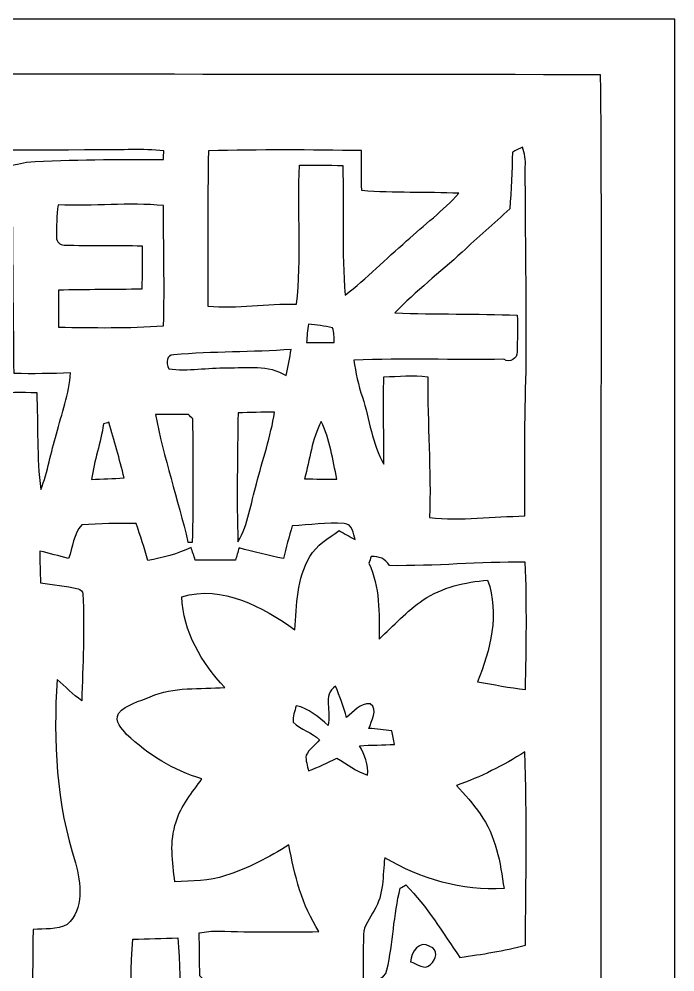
# Model space of a CAD drawing. Header units: centimetres. Extents: x -16.8 to 16.8, y -16.7 to 16.7.
# Drawn here: x 5.82 to 16.77, y 0.76 to 16.67 of the extents above; entities that cross this region are included whole.
import ezdxf

# ---------------------------------------------------------------- set-up
doc = ezdxf.new("R2010")
doc.units = ezdxf.units.CM
doc.header["$MEASUREMENT"] = 0
doc.layers.add('Layer 1', color=7, linetype='Continuous')

msp = doc.modelspace()

# ---------------------------------------------------------------- linework, layer by layer
at = {"layer": 'Layer 1', "color": 7}
for points, knots in [([(-16.77458, 16.66875), (-16.77458, 16.66875), (16.77458, 16.66875), (16.77458, 16.66875), (16.77458, 16.66875), (16.77458, 16.66875), (16.77458, -16.66875), (16.77458, -16.66875), (16.77458, -16.66875), (16.77458, -16.66875), (-16.77458, -16.66875), (-16.77458, -16.66875), (-16.77458, -16.66875), (-16.77458, -16.66875), (-16.77458, 16.66875), (-16.77458, 16.66875), (-16.77458, 16.66875), (-16.77458, 16.66875), (-16.77458, 16.66875), (-16.77458, 16.66875)], [0, 0, 0, 0, 0.16666667, 0.16666667, 0.16666667, 0.16666667, 0.33333333, 0.33333333, 0.33333333, 0.33333333, 0.5, 0.5, 0.5, 0.5, 0.66666667, 0.66666667, 0.66666667, 0.66666667, 1, 1, 1, 1]), ([(-16.06056, 15.74024), (-16.08032, 8.00664), (-16.06338, 0.2727), (-16.06903, -7.46125), (-16.06903, -7.46125), (-16.06162, -10.29264), (-16.0842, -13.12439), (-16.05774, -15.95543), (-16.05774, -15.95543), (-8.24159, -15.97342), (-0.42545, -15.9579), (7.39069, -15.96319), (7.39069, -15.96319), (10.10426, -15.95579), (12.81818, -15.97836), (15.53139, -15.95191), (15.53139, -15.95191), (15.5508, -8.21796), (15.53422, -0.48436), (15.53986, 7.24958), (15.53986, 7.24958), (15.53245, 10.08098), (15.55503, 12.91272), (15.52857, 15.74377), (15.52857, 15.74377), (5.41937, 15.76246), (-4.68983, 15.74518), (-14.79903, 15.75223), (-14.79903, 15.75223), (-15.21954, 15.75294), (-15.6404, 15.75223), (-16.06056, 15.74024)], [0, 0, 0, 0, 0.11111111, 0.11111111, 0.11111111, 0.11111111, 0.22222222, 0.22222222, 0.22222222, 0.22222222, 0.33333333, 0.33333333, 0.33333333, 0.33333333, 0.44444444, 0.44444444, 0.44444444, 0.44444444, 0.55555556, 0.55555556, 0.55555556, 0.55555556, 0.66666667, 0.66666667, 0.66666667, 0.66666667, 0.77777778, 0.77777778, 0.77777778, 0.77777778, 1, 1, 1, 1]), ([(-1.27706, 14.47871), (1.54058, 14.48929), (4.36033, 14.47482), (7.17903, 14.48364), (7.17903, 14.48364), (7.53216, 14.48082), (7.88741, 14.50728), (8.23983, 14.46812), (8.23983, 14.46812), (8.23877, 14.43249), (8.23666, 14.36158), (8.2356, 14.32595), (8.2356, 14.32595), (7.47289, 14.32701), (6.70913, 14.32278), (5.94783, 14.28186), (5.94783, 14.28186), (5.14385, 14.07583), (4.30565, 14.1986), (3.48544, 14.15344), (3.48544, 14.15344), (3.46393, 13.5569), (3.49003, 12.96), (3.47169, 12.36345), (3.47169, 12.36345), (3.48051, 12.29395), (3.41489, 12.23151), (3.3468, 12.23821), (3.3468, 12.23821), (3.04906, 12.24986), (2.75026, 12.26538), (2.45533, 12.30454), (2.45533, 12.30454), (2.33962, 12.31935), (2.30928, 12.44988), (2.26942, 12.53772), (2.26942, 12.53772), (2.10291, 12.96529), (1.96321, 13.40591), (1.74837, 13.81266), (1.74837, 13.81266), (1.70251, 13.8109), (1.65664, 13.80913), (1.61114, 13.80702), (1.61114, 13.80702), (1.40864, 13.41296), (1.24919, 12.99986), (1.10102, 12.58288), (1.10102, 12.58288), (1.05728, 12.48692), (1.0227, 12.36451), (0.91828, 12.31865), (0.91828, 12.31865), (0.48048, 12.23469), (0.03104, 12.25409), (-0.4124, 12.24245), (-0.4124, 12.24245), (-0.28293, 12.65343), (-0.18098, 13.11134), (-0.38418, 13.51703), (-0.38418, 13.51703), (-0.54363, 13.94601), (-0.91334, 14.22964), (-1.27706, 14.47871)], [0, 0, 0, 0, 0.05882353, 0.05882353, 0.05882353, 0.05882353, 0.11764706, 0.11764706, 0.11764706, 0.11764706, 0.17647059, 0.17647059, 0.17647059, 0.17647059, 0.23529412, 0.23529412, 0.23529412, 0.23529412, 0.29411765, 0.29411765, 0.29411765, 0.29411765, 0.35294118, 0.35294118, 0.35294118, 0.35294118, 0.41176471, 0.41176471, 0.41176471, 0.41176471, 0.47058824, 0.47058824, 0.47058824, 0.47058824, 0.52941176, 0.52941176, 0.52941176, 0.52941176, 0.58823529, 0.58823529, 0.58823529, 0.58823529, 0.64705882, 0.64705882, 0.64705882, 0.64705882, 0.70588235, 0.70588235, 0.70588235, 0.70588235, 0.76470588, 0.76470588, 0.76470588, 0.76470588, 0.82352941, 0.82352941, 0.82352941, 0.82352941, 0.88235294, 0.88235294, 0.88235294, 0.88235294, 1, 1, 1, 1]), ([(8.98631, 14.46989), (9.83756, 14.48929), (10.68952, 14.48717), (11.54112, 14.472), (11.54112, 14.472), (11.54536, 14.2494), (11.53336, 14.0268), (11.54642, 13.80419), (11.54642, 13.80419), (12.08581, 13.76398), (12.62733, 13.78338), (13.16778, 13.75974), (13.16778, 13.75974), (12.90285, 13.46694), (12.58535, 13.22952), (12.29466, 12.96423), (12.29466, 12.96423), (11.94964, 12.66543), (11.62826, 12.33981), (11.26772, 12.05936), (11.26772, 12.05936), (11.20881, 12.77973), (11.24973, 13.50292), (11.22856, 14.22435), (11.22856, 14.22435), (10.98726, 14.22788), (10.74702, 14.23423), (10.50643, 14.22823), (10.50643, 14.22823), (10.46162, 13.45565), (10.55194, 12.67566), (10.45457, 11.9066), (10.45457, 11.9066), (9.96139, 11.92918), (9.46785, 11.82934), (8.97608, 11.87556), (8.97608, 11.87556), (8.98207, 12.74057), (8.96937, 13.60523), (8.98631, 14.46989)], [0, 0, 0, 0, 0.09090909, 0.09090909, 0.09090909, 0.09090909, 0.18181818, 0.18181818, 0.18181818, 0.18181818, 0.27272727, 0.27272727, 0.27272727, 0.27272727, 0.36363636, 0.36363636, 0.36363636, 0.36363636, 0.45454545, 0.45454545, 0.45454545, 0.45454545, 0.54545455, 0.54545455, 0.54545455, 0.54545455, 0.63636364, 0.63636364, 0.63636364, 0.63636364, 0.72727273, 0.72727273, 0.72727273, 0.72727273, 0.81818182, 0.81818182, 0.81818182, 0.81818182, 1, 1, 1, 1]), ([(14.06313, 14.44519), (14.11746, 14.47447), (14.17214, 14.5034), (14.22753, 14.53197), (14.22753, 14.53197), (14.26633, 14.42614), (14.28679, 14.31502), (14.27551, 14.20107), (14.27551, 14.20107), (14.27833, 13.06442), (14.29773, 11.92777), (14.29209, 10.79112), (14.29209, 10.79112), (14.25646, 9.98573), (14.27445, 9.17963), (14.26704, 8.37389), (14.26704, 8.37389), (13.73822, 8.36295), (13.20624, 8.28887), (12.67954, 8.34778), (12.67954, 8.34778), (12.70388, 9.13165), (12.6432, 9.91341), (12.64708, 10.69693), (12.64708, 10.69693), (12.40543, 10.73573), (12.15849, 10.7001), (11.91613, 10.69799), (11.91613, 10.69799), (11.89955, 10.2108), (11.91754, 9.72361), (11.91648, 9.23643), (11.91648, 9.23643), (11.71116, 9.57827), (11.68118, 9.98396), (11.55594, 10.35579), (11.55594, 10.35579), (11.49103, 10.55758), (11.44482, 10.76537), (11.41095, 10.97456), (11.41095, 10.97456), (12.24633, 11.00773), (13.08276, 10.97527), (13.91885, 10.98973), (13.91885, 10.98973), (14.01798, 10.92059), (14.14462, 11.00878), (14.13933, 11.10827), (14.13933, 11.10827), (14.14427, 11.31394), (14.14886, 11.51925), (14.14251, 11.72457), (14.14251, 11.72457), (13.462, 11.75385), (12.78079, 11.7348), (12.10063, 11.76302), (12.10063, 11.76302), (12.44706, 12.13026), (12.85169, 12.43542), (13.22105, 12.77832), (13.22105, 12.77832), (13.48281, 13.0235), (13.75622, 13.25598), (14.01833, 13.50081), (14.01833, 13.50081), (14.03914, 13.81513), (14.05326, 14.13016), (14.06313, 14.44519)], [0, 0, 0, 0, 0.05555556, 0.05555556, 0.05555556, 0.05555556, 0.11111111, 0.11111111, 0.11111111, 0.11111111, 0.16666667, 0.16666667, 0.16666667, 0.16666667, 0.22222222, 0.22222222, 0.22222222, 0.22222222, 0.27777778, 0.27777778, 0.27777778, 0.27777778, 0.33333333, 0.33333333, 0.33333333, 0.33333333, 0.38888889, 0.38888889, 0.38888889, 0.38888889, 0.44444444, 0.44444444, 0.44444444, 0.44444444, 0.5, 0.5, 0.5, 0.5, 0.55555556, 0.55555556, 0.55555556, 0.55555556, 0.61111111, 0.61111111, 0.61111111, 0.61111111, 0.66666667, 0.66666667, 0.66666667, 0.66666667, 0.72222222, 0.72222222, 0.72222222, 0.72222222, 0.77777778, 0.77777778, 0.77777778, 0.77777778, 0.83333333, 0.83333333, 0.83333333, 0.83333333, 0.88888889, 0.88888889, 0.88888889, 0.88888889, 1, 1, 1, 1]), ([(6.47912, 13.56642), (7.06437, 13.53679), (7.65492, 13.61475), (8.23842, 13.55443), (8.23842, 13.55443), (8.23101, 12.88556), (8.25923, 12.21634), (8.2356, 11.54748), (8.2356, 11.54748), (7.65281, 11.5062), (7.0672, 11.51502), (6.48406, 11.52596), (6.48406, 11.52596), (6.48053, 11.73127), (6.47982, 11.93659), (6.48159, 12.14155), (6.48159, 12.14155), (6.94549, 12.15531), (7.4101, 12.15072), (7.87435, 12.16131), (7.87435, 12.16131), (7.87717, 12.4019), (7.88388, 12.6425), (7.87823, 12.88309), (7.87823, 12.88309), (7.44467, 12.8965), (7.01075, 12.87992), (6.57789, 12.89685), (6.57789, 12.89685), (6.50875, 12.89262), (6.4449, 12.95294), (6.44948, 13.02279), (6.44948, 13.02279), (6.44948, 13.20412), (6.44701, 13.38721), (6.47912, 13.56642)], [0, 0, 0, 0, 0.1, 0.1, 0.1, 0.1, 0.2, 0.2, 0.2, 0.2, 0.3, 0.3, 0.3, 0.3, 0.4, 0.4, 0.4, 0.4, 0.5, 0.5, 0.5, 0.5, 0.6, 0.6, 0.6, 0.6, 0.7, 0.7, 0.7, 0.7, 0.8, 0.8, 0.8, 0.8, 1, 1, 1, 1]), ([(4.22769, 13.41049), (4.64714, 13.42425), (5.0673, 13.43519), (5.48711, 13.42319), (5.48711, 13.42319), (5.60317, 13.49269), (5.72029, 13.38968), (5.71676, 13.28349), (5.71676, 13.28349), (5.72311, 12.4393), (5.73405, 11.5951), (5.7404, 10.7509), (5.7404, 10.7509), (6.05472, 10.74561), (6.37011, 10.74879), (6.68443, 10.76325), (6.68443, 10.76325), (6.66044, 10.41224), (6.53415, 10.08062), (6.44913, 9.74231), (6.44913, 9.74231), (6.35247, 9.43539), (6.30449, 9.11437), (6.18878, 8.81345), (6.18878, 8.81345), (6.1147, 9.35143), (6.14362, 9.89365), (6.11928, 10.43411), (6.11928, 10.43411), (5.87093, 10.44187), (5.62046, 10.44575), (5.37422, 10.41047), (5.37422, 10.41047), (5.37034, 9.90424), (5.4296, 9.398), (5.38551, 8.89176), (5.38551, 8.89176), (5.31036, 8.96796), (5.24298, 9.05298), (5.20241, 9.15247), (5.20241, 9.15247), (4.97875, 9.62942), (4.73851, 10.09826), (4.49933, 10.56746), (4.49933, 10.56746), (4.44182, 10.70151), (4.33211, 10.79888), (4.22204, 10.88884), (4.22204, 10.88884), (4.22275, 11.23562), (4.2351, 11.58205), (4.22945, 11.92847), (4.22945, 11.92847), (4.66796, 11.94188), (5.10716, 11.94117), (5.54602, 11.95141), (5.54602, 11.95141), (5.54884, 12.19059), (5.55554, 12.42977), (5.55025, 12.66896), (5.55025, 12.66896), (5.11316, 12.68342), (4.67642, 12.68801), (4.24039, 12.71058), (4.24039, 12.71058), (4.23263, 12.94377), (4.23263, 13.17731), (4.22769, 13.41049)], [0, 0, 0, 0, 0.05555556, 0.05555556, 0.05555556, 0.05555556, 0.11111111, 0.11111111, 0.11111111, 0.11111111, 0.16666667, 0.16666667, 0.16666667, 0.16666667, 0.22222222, 0.22222222, 0.22222222, 0.22222222, 0.27777778, 0.27777778, 0.27777778, 0.27777778, 0.33333333, 0.33333333, 0.33333333, 0.33333333, 0.38888889, 0.38888889, 0.38888889, 0.38888889, 0.44444444, 0.44444444, 0.44444444, 0.44444444, 0.5, 0.5, 0.5, 0.5, 0.55555556, 0.55555556, 0.55555556, 0.55555556, 0.61111111, 0.61111111, 0.61111111, 0.61111111, 0.66666667, 0.66666667, 0.66666667, 0.66666667, 0.72222222, 0.72222222, 0.72222222, 0.72222222, 0.77777778, 0.77777778, 0.77777778, 0.77777778, 0.83333333, 0.83333333, 0.83333333, 0.83333333, 0.88888889, 0.88888889, 0.88888889, 0.88888889, 1, 1, 1, 1]), ([(10.65424, 11.57781), (10.78936, 11.56229), (10.92376, 11.54112), (11.05817, 11.51502), (11.05817, 11.51502), (11.08463, 11.43706), (11.08322, 11.35345), (11.0871, 11.27196), (11.0871, 11.27196), (10.93223, 11.27196), (10.77771, 11.27196), (10.6239, 11.27196), (10.6239, 11.27196), (10.6299, 11.37461), (10.63942, 11.47657), (10.65424, 11.57781)], [0, 0, 0, 0, 0.2, 0.2, 0.2, 0.2, 0.4, 0.4, 0.4, 0.4, 0.6, 0.6, 0.6, 0.6, 1, 1, 1, 1]), ([(8.40987, 11.06311), (9.05933, 11.12273), (9.7155, 11.10227), (10.36673, 11.15519), (10.36673, 11.15519), (10.34309, 11.00808), (10.31416, 10.86203), (10.28312, 10.71598), (10.28312, 10.71598), (9.99208, 10.90613), (9.62413, 10.84192), (9.29534, 10.84792), (9.29534, 10.84792), (8.97149, 10.85039), (8.64517, 10.78724), (8.32273, 10.82781), (8.32273, 10.82781), (8.27969, 10.94352), (8.27687, 11.05641), (8.40987, 11.06311)], [0, 0, 0, 0, 0.16666667, 0.16666667, 0.16666667, 0.16666667, 0.33333333, 0.33333333, 0.33333333, 0.33333333, 0.5, 0.5, 0.5, 0.5, 0.66666667, 0.66666667, 0.66666667, 0.66666667, 1, 1, 1, 1]), ([(8.10366, 10.06898), (8.24089, 10.06863), (8.51535, 10.06792), (8.65258, 10.06757), (8.65258, 10.06757), (8.67692, 10.04252), (8.70162, 10.01783), (8.72666, 9.99278), (8.72666, 9.99278), (8.73231, 9.30628), (8.73936, 8.61977), (8.72208, 7.93362), (8.72208, 7.93362), (8.70267, 7.93397), (8.66352, 7.93503), (8.64376, 7.93538), (8.64376, 7.93538), (8.47937, 8.65011), (8.23454, 9.34755), (8.10366, 10.06898)], [0, 0, 0, 0, 0.16666667, 0.16666667, 0.16666667, 0.16666667, 0.33333333, 0.33333333, 0.33333333, 0.33333333, 0.5, 0.5, 0.5, 0.5, 0.66666667, 0.66666667, 0.66666667, 0.66666667, 1, 1, 1, 1]), ([(9.47984, 10.09474), (9.68234, 10.10073), (9.88554, 10.10426), (10.08909, 10.10744), (10.08909, 10.10744), (10.02877, 9.69857), (9.88695, 9.30804), (9.78888, 8.90764), (9.78888, 8.90764), (9.69257, 8.58414), (9.65341, 8.23595), (9.47843, 7.94138), (9.47843, 7.94138), (9.45409, 8.65893), (9.47314, 9.37719), (9.47984, 10.09474)], [0, 0, 0, 0, 0.2, 0.2, 0.2, 0.2, 0.4, 0.4, 0.4, 0.4, 0.6, 0.6, 0.6, 0.6, 1, 1, 1, 1]), ([(7.23441, 9.91129), (7.25664, 9.91764), (7.30109, 9.93034), (7.32331, 9.93669), (7.32331, 9.93669), (7.41398, 9.62872), (7.50394, 9.32039), (7.57661, 9.00783), (7.57661, 9.00783), (7.39563, 8.99689), (7.21501, 8.98878), (7.03439, 8.98454), (7.03439, 8.98454), (7.07813, 9.29816), (7.18926, 9.59767), (7.23441, 9.91129)], [0, 0, 0, 0, 0.2, 0.2, 0.2, 0.2, 0.4, 0.4, 0.4, 0.4, 0.6, 0.6, 0.6, 0.6, 1, 1, 1, 1]), ([(10.59145, 8.99548), (10.67929, 9.31439), (10.71562, 9.65623), (10.86732, 9.95151), (10.86732, 9.95151), (11.01549, 9.65165), (11.05958, 9.31263), (11.1312, 8.98913), (11.1312, 8.98913), (10.95022, 8.98984), (10.77136, 8.98701), (10.59145, 8.99548)], [0, 0, 0, 0, 0.25, 0.25, 0.25, 0.25, 0.5, 0.5, 0.5, 0.5, 1, 1, 1, 1]), ([(6.87105, 8.22501), (7.17268, 8.24583), (7.47677, 8.25218), (7.77981, 8.2483), (7.77981, 8.2483), (7.85036, 8.04369), (7.91598, 7.83731), (7.9756, 7.62917), (7.9756, 7.62917), (8.22184, 7.67715), (8.46984, 7.7343), (8.69527, 7.84754), (8.69527, 7.84754), (8.71926, 7.77804), (8.74254, 7.70784), (8.76688, 7.63799), (8.76688, 7.63799), (8.99019, 7.63799), (9.21456, 7.63764), (9.43857, 7.63764), (9.43857, 7.63764), (9.45832, 7.70467), (9.47808, 7.77205), (9.49819, 7.83907), (9.49819, 7.83907), (9.74372, 7.77487), (9.9889, 7.71031), (10.23832, 7.66163), (10.23832, 7.66163), (10.28206, 7.84578), (10.32863, 8.02922), (10.38648, 8.20949), (10.38648, 8.20949), (10.67329, 8.22642), (10.96257, 8.26452), (11.25079, 8.24689), (11.25079, 8.24689), (11.38802, 8.24689), (11.40601, 8.07332), (11.436, 7.97913), (11.436, 7.97913), (11.34498, 8.02605), (11.25714, 8.07755), (11.1693, 8.12906), (11.1693, 8.12906), (10.98973, 8.00559), (10.78971, 7.88987), (10.6807, 7.69408), (10.6807, 7.69408), (10.45598, 7.33107), (10.46127, 6.88587), (10.42846, 6.47347), (10.42846, 6.47347), (9.89083, 6.85341), (9.21844, 7.22912), (8.53969, 7.02416), (8.53969, 7.02416), (8.56509, 6.44207), (8.86813, 5.9249), (9.25936, 5.51004), (9.25936, 5.51004), (8.84202, 5.48181), (8.40952, 5.52485), (8.01476, 5.35658), (8.01476, 5.35658), (7.8359, 5.27579), (7.61294, 5.2324), (7.48312, 5.07471), (7.48312, 5.07471), (7.41574, 4.94524), (7.5378, 4.81753), (7.62035, 4.72793), (7.62035, 4.72793), (7.97595, 4.3882), (8.40528, 4.12397), (8.87836, 3.98427), (8.87836, 3.98427), (8.71749, 3.75708), (8.52064, 3.53977), (8.44621, 3.26461), (8.44621, 3.26461), (8.33367, 2.94252), (8.38271, 2.59397), (8.4268, 2.26307), (8.4268, 2.26307), (8.70761, 2.28741), (9.00183, 2.26836), (9.271, 2.3689), (9.271, 2.3689), (9.64706, 2.48638), (9.99384, 2.67794), (10.32969, 2.88114), (10.32969, 2.88114), (10.42035, 2.37666), (10.54982, 1.87113), (10.83028, 1.4351), (10.83028, 1.4351), (10.27289, 1.42452), (9.71515, 1.42593), (9.15811, 1.44321), (9.15811, 1.44321), (9.04875, 1.44709), (8.94045, 1.43263), (8.8332, 1.41464), (8.8332, 1.41464), (8.83532, 1.17546), (8.83814, 0.93592), (8.84237, 0.69638), (8.84237, 0.69638), (8.86636, 0.67169), (8.89106, 0.64664), (8.91611, 0.62159), (8.91611, 0.62159), (9.48584, 0.61454), (10.05558, 0.62406), (10.62567, 0.60748), (10.62567, 0.60748), (10.4969, 0.4385), (10.33216, 0.30198), (10.17446, 0.16122), (10.17446, 0.16122), (9.66294, -0.29104), (9.15776, -0.75071), (8.64447, -1.2005), (8.64447, -1.2005), (8.60002, -1.24919), (8.49348, -1.27741), (8.49912, -1.17969), (8.49912, -1.17969), (8.4903, -0.34431), (8.55239, 0.49565), (8.47407, 1.32856), (8.47407, 1.32856), (8.22325, 1.32362), (7.97348, 1.31128), (7.72301, 1.31057), (7.72301, 1.31057), (7.64258, 0.40111), (7.76499, -0.51329), (7.68667, -1.42311), (7.68667, -1.42311), (7.14516, -1.45239), (6.60365, -1.48273), (6.06178, -1.4919), (6.06178, -1.4919), (6.04202, -0.50412), (6.04485, 0.48401), (6.05825, 1.47179), (6.05825, 1.47179), (6.24628, 1.48731), (6.45866, 1.45944), (6.63011, 1.5554), (6.63011, 1.5554), (6.91691, 1.80799), (6.85165, 2.24649), (6.76875, 2.58057), (6.76875, 2.58057), (6.44384, 3.56447), (6.39657, 4.61751), (6.45866, 5.64409), (6.45866, 5.64409), (6.59871, 5.52944), (6.71971, 5.39115), (6.87105, 5.28955), (6.87105, 5.28955), (6.88904, 5.88363), (6.91797, 6.47806), (6.89151, 7.07214), (6.89151, 7.07214), (6.89257, 7.11659), (6.84636, 7.14234), (6.81108, 7.15751), (6.81108, 7.15751), (6.60365, 7.20654), (6.39198, 7.22489), (6.18172, 7.25487), (6.18172, 7.25487), (6.17573, 7.43267), (6.17044, 7.61012), (6.17255, 7.78792), (6.17255, 7.78792), (6.33166, 7.74841), (6.4897, 7.70608), (6.64951, 7.66586), (6.64951, 7.66586), (6.72641, 7.84931), (6.72924, 8.07861), (6.87105, 8.22501)], [0, 0, 0, 0, 0.02083333, 0.02083333, 0.02083333, 0.02083333, 0.04166667, 0.04166667, 0.04166667, 0.04166667, 0.0625, 0.0625, 0.0625, 0.0625, 0.08333333, 0.08333333, 0.08333333, 0.08333333, 0.10416667, 0.10416667, 0.10416667, 0.10416667, 0.125, 0.125, 0.125, 0.125, 0.14583333, 0.14583333, 0.14583333, 0.14583333, 0.16666667, 0.16666667, 0.16666667, 0.16666667, 0.1875, 0.1875, 0.1875, 0.1875, 0.20833333, 0.20833333, 0.20833333, 0.20833333, 0.22916667, 0.22916667, 0.22916667, 0.22916667, 0.25, 0.25, 0.25, 0.25, 0.27083333, 0.27083333, 0.27083333, 0.27083333, 0.29166667, 0.29166667, 0.29166667, 0.29166667, 0.3125, 0.3125, 0.3125, 0.3125, 0.33333333, 0.33333333, 0.33333333, 0.33333333, 0.35416667, 0.35416667, 0.35416667, 0.35416667, 0.375, 0.375, 0.375, 0.375, 0.39583333, 0.39583333, 0.39583333, 0.39583333, 0.41666667, 0.41666667, 0.41666667, 0.41666667, 0.4375, 0.4375, 0.4375, 0.4375, 0.45833333, 0.45833333, 0.45833333, 0.45833333, 0.47916667, 0.47916667, 0.47916667, 0.47916667, 0.5, 0.5, 0.5, 0.5, 0.52083333, 0.52083333, 0.52083333, 0.52083333, 0.54166667, 0.54166667, 0.54166667, 0.54166667, 0.5625, 0.5625, 0.5625, 0.5625, 0.58333333, 0.58333333, 0.58333333, 0.58333333, 0.60416667, 0.60416667, 0.60416667, 0.60416667, 0.625, 0.625, 0.625, 0.625, 0.64583333, 0.64583333, 0.64583333, 0.64583333, 0.66666667, 0.66666667, 0.66666667, 0.66666667, 0.6875, 0.6875, 0.6875, 0.6875, 0.70833333, 0.70833333, 0.70833333, 0.70833333, 0.72916667, 0.72916667, 0.72916667, 0.72916667, 0.75, 0.75, 0.75, 0.75, 0.77083333, 0.77083333, 0.77083333, 0.77083333, 0.79166667, 0.79166667, 0.79166667, 0.79166667, 0.8125, 0.8125, 0.8125, 0.8125, 0.83333333, 0.83333333, 0.83333333, 0.83333333, 0.85416667, 0.85416667, 0.85416667, 0.85416667, 0.875, 0.875, 0.875, 0.875, 0.89583333, 0.89583333, 0.89583333, 0.89583333, 0.91666667, 0.91666667, 0.91666667, 0.91666667, 0.9375, 0.9375, 0.9375, 0.9375, 0.95833333, 0.95833333, 0.95833333, 0.95833333, 1, 1, 1, 1]), ([(11.70305, 7.69514), (11.83146, 7.70819), (11.94047, 7.65563), (12.0075, 7.54451), (12.0075, 7.54451), (12.76385, 7.53498), (13.51844, 7.60765), (14.27515, 7.60307), (14.27515, 7.60307), (14.30584, 6.89434), (14.29209, 6.1849), (14.27903, 5.47582), (14.27903, 5.47582), (14.01057, 5.50369), (13.74634, 5.56295), (13.47999, 5.60282), (13.47999, 5.60282), (13.69413, 6.13904), (13.84864, 6.73629), (13.64791, 7.30144), (13.64791, 7.30144), (13.27221, 7.26757), (12.88838, 7.18608), (12.57053, 6.97265), (12.57053, 6.97265), (12.30207, 6.7818), (12.07135, 6.5465), (11.83569, 6.3186), (11.83569, 6.3186), (11.83957, 6.74687), (11.85016, 7.18961), (11.66495, 7.58649), (11.66495, 7.58649), (11.67447, 7.61365), (11.69352, 7.66798), (11.70305, 7.69514)], [0, 0, 0, 0, 0.1, 0.1, 0.1, 0.1, 0.2, 0.2, 0.2, 0.2, 0.3, 0.3, 0.3, 0.3, 0.4, 0.4, 0.4, 0.4, 0.5, 0.5, 0.5, 0.5, 0.6, 0.6, 0.6, 0.6, 0.7, 0.7, 0.7, 0.7, 0.8, 0.8, 0.8, 0.8, 1, 1, 1, 1]), ([(10.98338, 4.87786), (11.04582, 5.09623), (10.8839, 5.38092), (11.11003, 5.53403), (11.11003, 5.53403), (11.17847, 5.36222), (11.23562, 5.18619), (11.29347, 5.01015), (11.29347, 5.01015), (11.41307, 5.10646), (11.5129, 5.24757), (11.68753, 5.23981), (11.68753, 5.23981), (11.8297, 5.13256), (11.70481, 4.95653), (11.6653, 4.82776), (11.6653, 4.82776), (11.7916, 4.81647), (11.92107, 4.80448), (12.04736, 4.78649), (12.04736, 4.78649), (12.06253, 4.71099), (12.0777, 4.63585), (12.09216, 4.56036), (12.09216, 4.56036), (11.89708, 4.55083), (11.70376, 4.54978), (11.50973, 4.53708), (11.50973, 4.53708), (11.59016, 4.38468), (11.66777, 4.2224), (11.6399, 4.04424), (11.6399, 4.04424), (11.45611, 4.11198), (11.29877, 4.23051), (11.1319, 4.32964), (11.1319, 4.32964), (10.97456, 4.25768), (10.82005, 4.17901), (10.65883, 4.11692), (10.65883, 4.11692), (10.64013, 4.20264), (10.60379, 4.28978), (10.61791, 4.37833), (10.61791, 4.37833), (10.66976, 4.48134), (10.76572, 4.55154), (10.84298, 4.63374), (10.84298, 4.63374), (10.71492, 4.7625), (10.52759, 4.80519), (10.39954, 4.93219), (10.39954, 4.93219), (10.39601, 5.02603), (10.4267, 5.11634), (10.44892, 5.20629), (10.44892, 5.20629), (10.66377, 5.1622), (10.82216, 5.01262), (10.98338, 4.87786)], [0, 0, 0, 0, 0.0625, 0.0625, 0.0625, 0.0625, 0.125, 0.125, 0.125, 0.125, 0.1875, 0.1875, 0.1875, 0.1875, 0.25, 0.25, 0.25, 0.25, 0.3125, 0.3125, 0.3125, 0.3125, 0.375, 0.375, 0.375, 0.375, 0.4375, 0.4375, 0.4375, 0.4375, 0.5, 0.5, 0.5, 0.5, 0.5625, 0.5625, 0.5625, 0.5625, 0.625, 0.625, 0.625, 0.625, 0.6875, 0.6875, 0.6875, 0.6875, 0.75, 0.75, 0.75, 0.75, 0.8125, 0.8125, 0.8125, 0.8125, 0.875, 0.875, 0.875, 0.875, 1, 1, 1, 1]), ([(13.12757, 3.87632), (13.52903, 4.01567), (13.91003, 4.20476), (14.26633, 4.43583), (14.26633, 4.43583), (14.30584, 3.36127), (14.28538, 2.28459), (14.27833, 1.21003), (14.27833, 1.21003), (13.91991, 1.11301), (13.55302, 1.05516), (13.18577, 1.00506), (13.18577, 1.00506), (12.89579, 1.41499), (12.63862, 1.85526), (12.28302, 2.21298), (12.28302, 2.21298), (12.25938, 2.19957), (12.21211, 2.17311), (12.18882, 2.15971), (12.18882, 2.15971), (12.07417, 1.71238), (12.06959, 1.24672), (11.96657, 0.79728), (11.96657, 0.79728), (11.93482, 0.61877), (11.71116, 0.61807), (11.57534, 0.56374), (11.57534, 0.56374), (11.56194, 0.83679), (11.57182, 1.1109), (11.57393, 1.38395), (11.57393, 1.38395), (11.57464, 1.53811), (11.69247, 1.657), (11.75279, 1.78964), (11.75279, 1.78964), (11.92036, 2.0514), (11.89214, 2.37243), (11.92847, 2.66841), (11.92847, 2.66841), (12.52855, 2.31281), (13.21929, 2.11384), (13.92132, 2.15336), (13.92132, 2.15336), (13.85887, 2.5841), (13.7862, 3.03953), (13.52197, 3.39901), (13.52197, 3.39901), (13.40626, 3.57082), (13.26374, 3.72145), (13.12757, 3.87632)], [0, 0, 0, 0, 0.07142857, 0.07142857, 0.07142857, 0.07142857, 0.14285714, 0.14285714, 0.14285714, 0.14285714, 0.21428571, 0.21428571, 0.21428571, 0.21428571, 0.28571429, 0.28571429, 0.28571429, 0.28571429, 0.35714286, 0.35714286, 0.35714286, 0.35714286, 0.42857143, 0.42857143, 0.42857143, 0.42857143, 0.5, 0.5, 0.5, 0.5, 0.57142857, 0.57142857, 0.57142857, 0.57142857, 0.64285714, 0.64285714, 0.64285714, 0.64285714, 0.71428571, 0.71428571, 0.71428571, 0.71428571, 0.78571429, 0.78571429, 0.78571429, 0.78571429, 0.85714286, 0.85714286, 0.85714286, 0.85714286, 1, 1, 1, 1]), ([(12.36027, 0.93274), (12.36557, 1.08973), (12.51267, 1.30351), (12.68377, 1.18463), (12.68377, 1.18463), (12.83406, 1.13947), (12.78855, 0.96732), (12.694, 0.88759), (12.694, 0.88759), (12.59911, 0.77541), (12.46399, 0.90064), (12.36027, 0.93274)], [0, 0, 0, 0, 0.25, 0.25, 0.25, 0.25, 0.5, 0.5, 0.5, 0.5, 1, 1, 1, 1])]:
    msp.add_open_spline(points, degree=3, knots=knots, dxfattribs=at)

doc.saveas('drawing.dxf')
